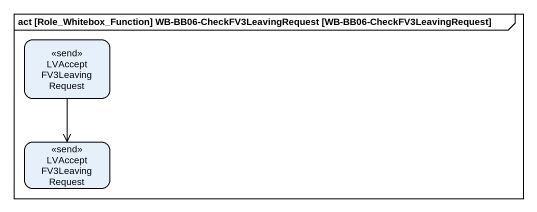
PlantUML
@startuml
mainframe act [Role_Whitebox_Function] WB-BB06-CheckFV3LeavingRequest [WB-BB06-CheckFV3LeavingRequest]
hide empty description
state LVAcceptFV3LeavingRequest <<send>>
state "LVAcceptFV3LeavingRequest" as LVAcceptFV3LeavingRequest_2 <<send>>
LVAcceptFV3LeavingRequest --> LVAcceptFV3LeavingRequest_2
@enduml
